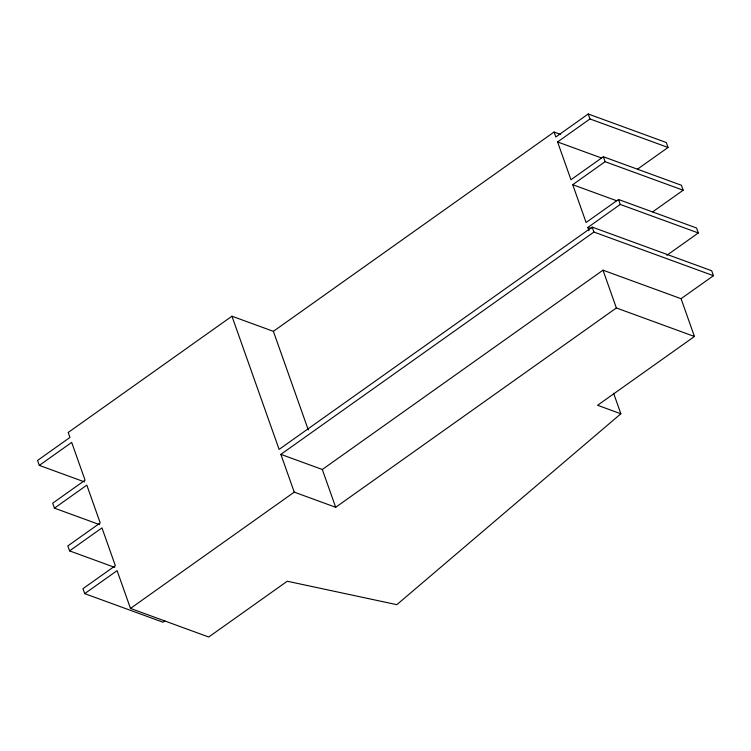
<?xml version="1.0" encoding="UTF-8"?>
<svg xmlns="http://www.w3.org/2000/svg" width="751" height="751" viewBox="0 0 751 751"><rect width="100%" height="100%" fill="white"/><g stroke="black" fill="none" stroke-linecap="round" stroke-linejoin="round"><path stroke-width="1.13" d="M613.595 393.261L620.861 413.782L396.838 604.668L287.257 581.236L208.712 637.008L130.486 608.423L117.1 570.638L84.713 593.628L82.957 588.681L115.344 565.681L101.967 527.887L69.58 550.887L67.825 545.93L100.212 522.94L86.825 485.146L54.438 508.145L52.683 503.189L85.07 480.189L71.692 442.405L39.305 465.395L37.55 460.438L69.937 437.448L68.181 432.492L231.946 316.199L273.383 331.341L308.314 429.985M273.383 331.341L554.069 132.035L560.668 134.448M637.561 169.116L668.043 147.468L666.287 142.512L588.211 113.992L555.824 136.992L554.069 132.035M652.694 211.857L683.175 190.219L681.42 185.262L603.353 156.743L570.967 179.733L557.58 141.948L589.967 118.949L668.043 147.468M666.879 255.284L698.317 232.96L696.562 228.004L618.486 199.484L586.099 222.484L572.722 184.69L605.099 161.7L683.175 190.219M589 230.679L587.855 227.44L620.242 204.441L698.317 232.96M713.45 275.711L593.938 232.05L280.865 454.355L322.31 469.488L602.997 270.182L681.063 298.701L713.45 275.711L711.695 270.754L592.182 227.093L279.109 449.398L231.946 316.199M130.486 608.423L294.251 492.14L335.688 507.282L616.374 307.966L694.45 336.495L597.58 405.277L620.861 413.782M164.854 620.861L162.948 622.213L84.713 593.628M557.58 141.948L601.57 158.01M572.722 184.69L616.702 200.761M587.855 227.44L591.159 228.642M39.305 465.395L84.478 481.898M54.438 508.145L99.62 524.649M69.58 550.887L114.753 567.39M681.063 298.701L694.45 336.495M588.211 113.992L589.967 118.949M603.353 156.743L605.099 161.7M618.486 199.484L620.242 204.441M592.182 227.093L593.938 232.05M602.997 270.182L616.374 307.966M322.31 469.488L335.688 507.282M280.865 454.355L294.251 492.14"/></g></svg>
